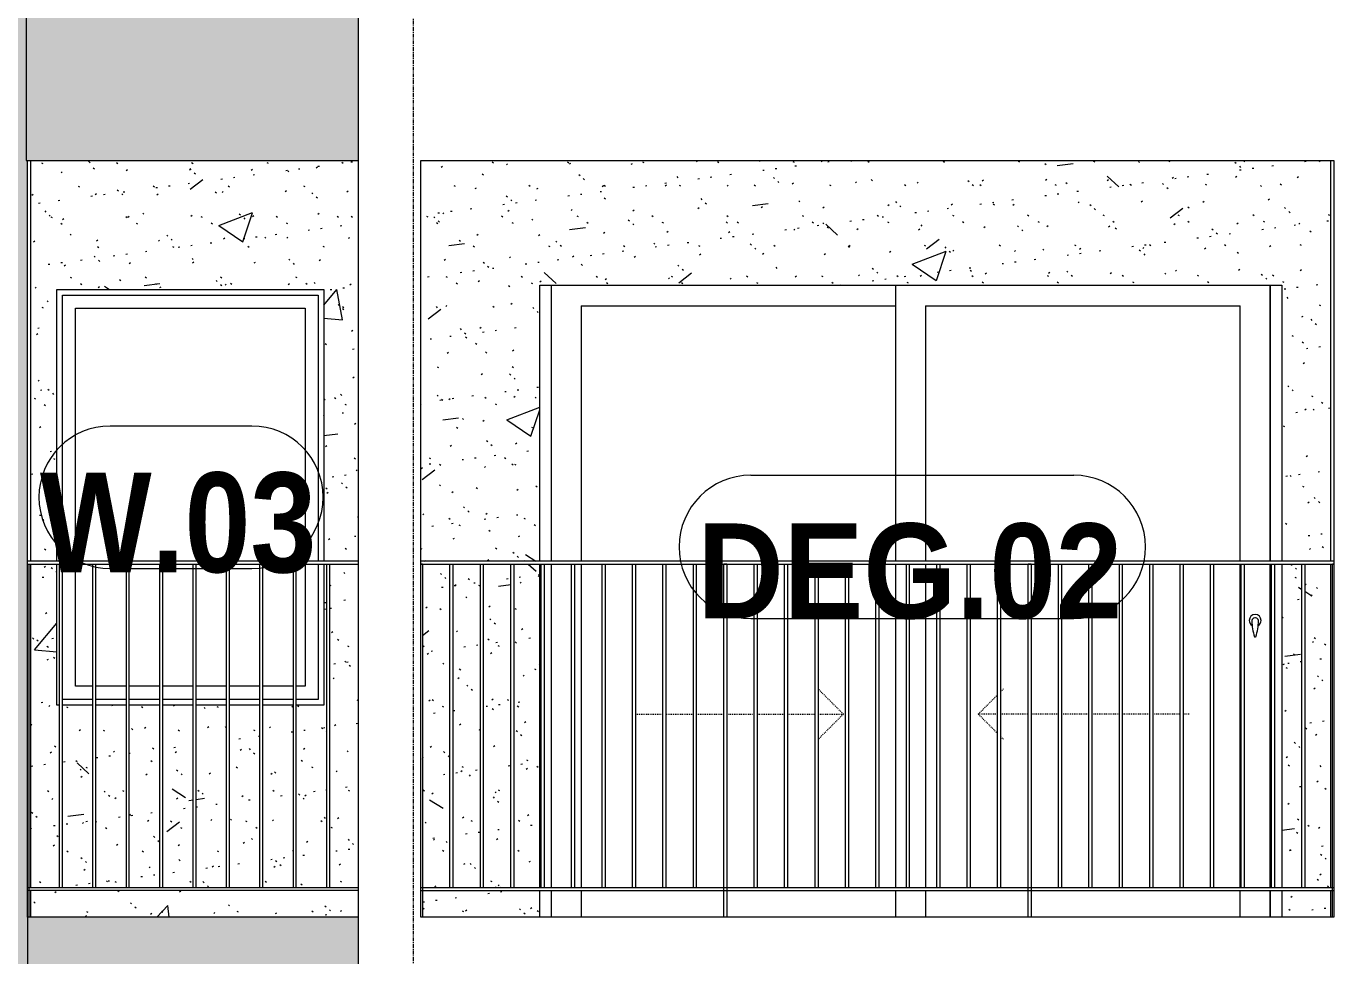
# Model space of a CAD drawing. Header units: millimetres. Extents: x -134153 to 99383, y -5233 to 35400.
# Drawn here: x -62258 to -57853, y 5670 to 8802 of the extents above; entities that cross this region are included whole.
import ezdxf

# ---------------------------------------------------------------- set-up
doc = ezdxf.new("R2010")
doc.units = ezdxf.units.MM
doc.linetypes.add('Dash', pattern=[6, 3, -3])
doc.linetypes.add('Grid Line', pattern=[22.225, 12.7, -3.175, 3.175, -3.175])
for name, color, linetype, lineweight in [('0-1', 7, 'Continuous', 5), ('A-DOOR', 31, 'Continuous', 9), ('A-DOOR-FRAM', 31, 'Continuous', 9), ('A-DOOR-HDLN', 31, 'Dash', 9), ('A-DOOR-IDEN', 31, 'Continuous', 9), ('A-FLOR-HRAL', 11, 'Continuous', 9), ('A-FLOR-HRAL-1', 253, 'Continuous', 9), ('A-GLAZ-1', 253, 'Continuous', 9), ('A-GLAZ-2', 7, 'Continuous', 9), ('A-GLAZ-IDEN', 152, 'Continuous', 9), ('A-WALL', 113, 'Continuous', 9), ('A-WALL-PATT-1', 9, 'Continuous', 9), ('A-WALL-PATT-2', 111, 'Continuous', 5), ('I-WALL', 2, 'Continuous', 9), ('I-WALL-1', 7, 'Continuous', 9), ('S-GRID-1', 1, 'Grid Line', 9)]:
    doc.layers.add(name, color=color, linetype=linetype, lineweight=lineweight)
doc.styles.add('Arial_B_1', font='arialbd_0.ttf', dxfattribs={"width": 0.85, "height": 336})
doc.styles.add('Arial_B_2', font='arialbd_0.ttf', dxfattribs={"width": 0.9, "height": 320})
pattern_1 = [(50, (-81864.4, 1200), (1165.98, -102.01), [121.92, -1341.12]), (355, (-81864.4, 1200), (-225.554, 1222.763), [97.536, -1072.896]), (100.451, (-81767.3, 1191.5), (940.433, 1120.746), [103.616, -1139.776]), (46.184, (-81864.4, 1525.1), (1734.91, -269.074), [182.88, -2011.68]), (96.636, (-81719.9, 1502.7), (1519.38, 1583.54), [155.42, -1709.66]), (351.184, (-81864.4, 1525.1), (1519.39, 1583.52), [146.3, -1609.34]), (21, (-81701.9, 1443.8), (970.332, -654.498), [121.92, -1341.12]), (326, (-81701.9, 1443.8), (395.533, 1178.804), [97.536, -1072.896]), (71.451, (-81621, 1389.3), (1365.87, 524.296), [103.616, -1139.776]), (37.5, (-81864.44, 1200), (19.767, 541.153), [53.645, -1006.246, 53.645, -1035.507, -1076.96]), (37.5, (-81864.44, 1200), (19.767, 541.153), [-2149.043, 53.645, -1023.315]), (7.5, (-81864.44, 1200), (427.646, 641.156), [53.645, -567.334, 53.645, -981.862, -410.464]), (7.5, (-81864.44, 1200), (427.646, 641.156), [-1656.486, 53.645, -356.82]), (327.5, (-82226.95, 1200), (867.782, -36.665), [53.645, -352.755, 53.645, -1214.323, -1682.496]), (327.5, (-82226.95, 1200), (867.782, -36.665), [-1674.368, 53.645, -1628.85]), (317.5, (-82389.5, 1200), (948.028, 162.73), [53.645, -474.675, 53.645, -788.416, -1194.816]), (317.5, (-82389.5, 1200), (948.028, 162.73), [-1370.38, 53.645, -1141.17])]
pattern_2 = [(37.5, (-81864.44, 1200), (-5.1206, 156.61216), [5.364, -118.181, 5.364, -132.812, -132.08]), (37.5, (-81864.44, 1200), (-5.1206, 156.61216), [-261.722, 5.364, -126.716]), (7.5, (-81864.44, 1200), (143.847, 229.3842), [5.364, -61.285, 5.364, -105.989, -42.672]), (7.5, (-81864.44, 1200), (143.847, 229.3842), [-178.003, 5.364, -37.308]), (327.5, (-81964.42, 1200), (253.1176, 0.4601), [5.364, -35.276, 5.364, -140.94, -191.008]), (327.5, (-81964.42, 1200), (253.1176, 0.4601), [-186.944, 5.364, -185.644]), (317.5, (-81964.42, 1200), (244.3381, 71.3376), [5.364, -14.956, 5.364, -90.546, -109.728]), (317.5, (-81964.42, 1200), (244.3381, 71.3376), [-116.23, 5.364, -104.364])]

# ---------------------------------------------------------------- blocks, each defined once
blk = doc.blocks.new('M_Fixed - 900 x 1400-901191-TKCS_MẶT ĐỨNG HƯỚNG BẮC')
at = {"layer": 'A-GLAZ-2'}
for p, q in [((-62135.6, 7896), (-61273.6, 7896)), ((-62135.6, 7000), (-62135.6, 7896)), ((-61273.6, 7896), (-61273.6, 7000)), ((-62091.6, 7852), (-61317.6, 7852)), ((-62091.6, 7000), (-62091.6, 7852)), ((-61317.6, 7852), (-61317.6, 7000)), ((-62091.6, 6578), (-62091.6, 6990)), ((-61317.6, 6990), (-61317.6, 6578)), ((-61273.6, 6990), (-61273.6, 6534)), ((-62032.6, 6578), (-62091.6, 6578)), ((-61920.1, 6578), (-62022.6, 6578)), ((-61807.6, 6578), (-61910.1, 6578)), ((-61695.1, 6578), (-61797.6, 6578)), ((-61582.6, 6578), (-61685.1, 6578)), ((-61470.1, 6578), (-61572.6, 6578)), ((-61357.6, 6578), (-61460.1, 6578)), ((-61317.6, 6578), (-61347.6, 6578)), ((-62032.6, 6534), (-62135.1, 6534)), ((-61920.1, 6534), (-62022.6, 6534)), ((-61807.6, 6534), (-61910.1, 6534)), ((-61695.1, 6534), (-61797.6, 6534)), ((-61582.6, 6534), (-61685.1, 6534)), ((-61470.1, 6534), (-61572.6, 6534)), ((-61357.6, 6534), (-61460.1, 6534)), ((-61273.6, 6534), (-61347.6, 6534))]:
    blk.add_line(p, q, dxfattribs=at)
blk = doc.blocks.new('Railing - 10mm-901206-TKCS_MẶT ĐỨNG HƯỚNG BẮC')
at = {"layer": 'A-FLOR-HRAL-1'}
for p, q in [((-62145.064287, 5900), (-62145.064287, 6990)), ((-62135.064287, 5900), (-62135.064287, 6990))]:
    blk.add_line(p, q, dxfattribs=at)
blk = doc.blocks.new('Railing - 50 x 10mm-901205-TKCS_MẶT ĐỨNG HƯỚNG BẮC')
at = {"layer": 'A-FLOR-HRAL-1'}
for p in [(-62252.564287, 6990), (-62247.564287, 5800)]:
    blk.add_line(p, (-62247.564287, 6990), dxfattribs=at)
blk = doc.blocks.new('Railing - Railing-883269-TKCS_MẶT ĐỨNG HƯỚNG BẮC')
at = {"layer": 'A-FLOR-HRAL-1'}
for p, q in [((-62252.564287, 5900), (-61137.564287, 5900)), ((-61137.564287, 5890), (-62252.564287, 5890))]:
    blk.add_line(p, q, dxfattribs=at)
for name, p in [('Railing - 50 x 10mm-901205-TKCS_MẶT ĐỨNG HƯỚNG BẮC', (0, 0)), ('Railing - 10mm-901206-TKCS_MẶT ĐỨNG HƯỚNG BẮC', (0, 0)), ('Railing - 10mm-901206-TKCS_MẶT ĐỨNG HƯỚNG BẮC', (112.5, 0)), ('Railing - 10mm-901206-TKCS_MẶT ĐỨNG HƯỚNG BẮC', (225, 0)), ('Railing - 10mm-901206-TKCS_MẶT ĐỨNG HƯỚNG BẮC', (337.5, 0)), ('Railing - 10mm-901206-TKCS_MẶT ĐỨNG HƯỚNG BẮC', (450, 0)), ('Railing - 10mm-901206-TKCS_MẶT ĐỨNG HƯỚNG BẮC', (562.5, 0)), ('Railing - 10mm-901206-TKCS_MẶT ĐỨNG HƯỚNG BẮC', (675, 0)), ('Railing - 10mm-901206-TKCS_MẶT ĐỨNG HƯỚNG BẮC', (787.5, 0)), ('Railing - 10mm-901206-TKCS_MẶT ĐỨNG HƯỚNG BẮC', (900, 0))]:
    blk.add_blockref(name, p)
blk = doc.blocks.new('Top Rail Type - Top Rail_Internal_-883270-TKCS_MẶT ĐỨNG HƯỚNG BẮC')
at = {"layer": 'A-FLOR-HRAL-1'}
for p, q in [((-61137.564287, 7000), (-62252.564287, 7000)), ((-62252.564287, 6990), (-61137.564287, 6990))]:
    blk.add_line(p, q, dxfattribs=at)
blk = doc.blocks.new('NCV_TKTC_TANG 2_rvt-1-TKCS_MẶT ĐỨNG HƯỚNG BẮC')
at = {"layer": 'A-WALL-PATT-1'}
h = blk.add_hatch(dxfattribs=at)
h.set_pattern_fill('FP_2', color=256, style=0, pattern_type=2)
h.set_pattern_definition(pattern_1)
h.paths.add_polyline_path([(-61137.6, 5800), (-61137.6, 5890), (-62242.6, 5890), (-62242.6, 5800), (-61149.6, 5800)])
h.paths.add_polyline_path([(-61572.6, 5900), (-61470.1, 5900), (-61470.1, 6515), (-61572.6, 6515), (-61572.6, 6020)])
h.paths.add_polyline_path([(-61685.1, 5900), (-61582.6, 5900), (-61582.6, 6515), (-61685.1, 6515), (-61685.1, 6115.7)])
h.paths.add_polyline_path([(-61695.1, 5900), (-61695.1, 6515), (-61797.6, 6515), (-61797.6, 5900)])
h.paths.add_polyline_path([(-61460.1, 5900), (-61357.6, 5900), (-61357.6, 6515), (-61460.1, 6515), (-61460.1, 5924.3)])
h.paths.add_polyline_path([(-61807.6, 5900), (-61807.6, 6515), (-61910.1, 6515), (-61910.1, 5900)])
h.paths.add_polyline_path([(-62242.6, 5900), (-62145.1, 5900), (-62145.1, 6515), (-62154.6, 6515), (-62154.6, 6990), (-62242.6, 6990), (-62242.6, 6359.1)])
h.paths.add_polyline_path([(-61141.6, 5900), (-61137.6, 5900), (-61137.6, 6990), (-61235.1, 6990), (-61235.1, 5900), (-61164.3, 5900)])
h.paths.add_polyline_path([(-61347.6, 5900), (-61245.1, 5900), (-61245.1, 6990), (-61254.6, 6990), (-61254.6, 6515), (-61347.6, 6515)])
h.paths.add_polyline_path([(-61920.1, 5900), (-61920.1, 6515), (-62022.6, 6515), (-62022.6, 5900)])
h.paths.add_polyline_path([(-62032.6, 5900), (-62032.6, 6515), (-62135.1, 6515), (-62135.1, 5900)])
h.paths.add_polyline_path([(-62154.6, 7000), (-62154.6, 7915), (-61254.6, 7915), (-61254.6, 7000), (-61137.6, 7000), (-61137.6, 8350), (-62242.6, 8350), (-62242.6, 7000)])
h = blk.add_hatch(dxfattribs=at)
h.set_pattern_fill('FP_3', color=256, style=0, pattern_type=2)
h.set_pattern_definition(pattern_2)
h.paths.add_polyline_path([(-61137.6, 5800), (-61137.6, 5890), (-62242.6, 5890), (-62242.6, 5800), (-61149.6, 5800)])
h.paths.add_polyline_path([(-61572.6, 5900), (-61470.1, 5900), (-61470.1, 6515), (-61572.6, 6515), (-61572.6, 6020)])
h.paths.add_polyline_path([(-61685.1, 5900), (-61582.6, 5900), (-61582.6, 6515), (-61685.1, 6515), (-61685.1, 6115.7)])
h.paths.add_polyline_path([(-61695.1, 5900), (-61695.1, 6515), (-61797.6, 6515), (-61797.6, 5900)])
h.paths.add_polyline_path([(-61460.1, 5900), (-61357.6, 5900), (-61357.6, 6515), (-61460.1, 6515), (-61460.1, 5924.3)])
h.paths.add_polyline_path([(-61807.6, 5900), (-61807.6, 6515), (-61910.1, 6515), (-61910.1, 5900)])
h.paths.add_polyline_path([(-62242.6, 5900), (-62145.1, 5900), (-62145.1, 6515), (-62154.6, 6515), (-62154.6, 6990), (-62242.6, 6990), (-62242.6, 6359.1)])
h.paths.add_polyline_path([(-61141.6, 5900), (-61137.6, 5900), (-61137.6, 6990), (-61235.1, 6990), (-61235.1, 5900), (-61164.3, 5900)])
h.paths.add_polyline_path([(-61347.6, 5900), (-61245.1, 5900), (-61245.1, 6990), (-61254.6, 6990), (-61254.6, 6515), (-61347.6, 6515)])
h.paths.add_polyline_path([(-61920.1, 5900), (-61920.1, 6515), (-62022.6, 6515), (-62022.6, 5900)])
h.paths.add_polyline_path([(-62032.6, 5900), (-62032.6, 6515), (-62135.1, 6515), (-62135.1, 5900)])
h.paths.add_polyline_path([(-62154.6, 7000), (-62154.6, 7915), (-61254.6, 7915), (-61254.6, 7000), (-61137.6, 7000), (-61137.6, 8350), (-62242.6, 8350), (-62242.6, 7000)])
h = blk.add_hatch(dxfattribs=at)
h.set_pattern_fill('FP_2', color=256, style=0, pattern_type=2)
h.set_pattern_definition(pattern_1)
h.paths.add_polyline_path([(-58027.6, 5800), (-57862.6, 5800), (-57862.6, 5890), (-58027.6, 5890)])
h.paths.add_polyline_path([(-60891.9, 5800), (-60527.6, 5800), (-60527.6, 5890), (-60922.6, 5890), (-60922.6, 5800), (-60901.2, 5800)])
h.paths.add_polyline_path([(-60820.1, 5900), (-60727.6, 5900), (-60727.6, 6990), (-60820.1, 6990), (-60820.1, 5934.4)])
h.paths.add_polyline_path([(-57862.6, 5900), (-57862.6, 6990), (-57950.1, 6990), (-57950.1, 5900), (-57880.7, 5900)])
h.paths.add_polyline_path([(-60830.1, 5900), (-60830.1, 6990), (-60922.6, 6990), (-60922.6, 5900), (-60847.6, 5900)])
h.paths.add_polyline_path([(-60625.1, 5900), (-60625.1, 6990), (-60717.6, 6990), (-60717.6, 5900)])
h.paths.add_polyline_path([(-60615.1, 5900), (-60527.6, 5900), (-60527.6, 6990), (-60615.1, 6990), (-60615.1, 6190.6)])
h.paths.add_polyline_path([(-58027.6, 5900), (-57960.1, 5900), (-57960.1, 6990), (-58027.6, 6990), (-58027.6, 6516.9)])
h.paths.add_polyline_path([(-58027.6, 7000), (-57862.6, 7000), (-57862.6, 8350), (-60927.6, 8350), (-60927.6, 7000), (-60527.6, 7000), (-60527.6, 7930), (-58027.6, 7930), (-58027.6, 7068.9)])
h = blk.add_hatch(dxfattribs=at)
h.set_pattern_fill('FP_3', color=256, style=0, pattern_type=2)
h.set_pattern_definition(pattern_2)
h.paths.add_polyline_path([(-58027.6, 5800), (-57862.6, 5800), (-57862.6, 5890), (-58027.6, 5890)])
h.paths.add_polyline_path([(-60891.9, 5800), (-60527.6, 5800), (-60527.6, 5890), (-60922.6, 5890), (-60922.6, 5800), (-60901.2, 5800)])
h.paths.add_polyline_path([(-60820.1, 5900), (-60727.6, 5900), (-60727.6, 6990), (-60820.1, 6990), (-60820.1, 5934.4)])
h.paths.add_polyline_path([(-57862.6, 5900), (-57862.6, 6990), (-57950.1, 6990), (-57950.1, 5900), (-57880.7, 5900)])
h.paths.add_polyline_path([(-60830.1, 5900), (-60830.1, 6990), (-60922.6, 6990), (-60922.6, 5900), (-60847.6, 5900)])
h.paths.add_polyline_path([(-60625.1, 5900), (-60625.1, 6990), (-60717.6, 6990), (-60717.6, 5900)])
h.paths.add_polyline_path([(-60615.1, 5900), (-60527.6, 5900), (-60527.6, 6990), (-60615.1, 6990), (-60615.1, 6190.6)])
h.paths.add_polyline_path([(-58027.6, 5900), (-57960.1, 5900), (-57960.1, 6990), (-58027.6, 6990), (-58027.6, 6516.9)])
h.paths.add_polyline_path([(-58027.6, 7000), (-57862.6, 7000), (-57862.6, 8350), (-60927.6, 8350), (-60927.6, 7000), (-60527.6, 7000), (-60527.6, 7930), (-58027.6, 7930), (-58027.6, 7068.9)])
at = {"layer": 'I-WALL-1'}
for p, q in [((-62242.6, 8350), (-62242.6, 7000)), ((-57862.6, 7000), (-57862.6, 8350)), ((-60527.6, 7000), (-60527.6, 7930)), ((-60527.6, 7930), (-58027.6, 7930)), ((-58027.6, 7930), (-58027.6, 7000)), ((-62154.6, 7000), (-62154.6, 7915)), ((-62154.6, 7915), (-61254.6, 7915)), ((-61254.6, 7915), (-61254.6, 7000)), ((-62242.6, 6990), (-62242.6, 5900)), ((-62154.6, 6515), (-62154.6, 6990)), ((-61254.6, 6990), (-61254.6, 6515)), ((-60527.6, 5900), (-60527.6, 6990)), ((-58027.6, 6990), (-58027.6, 5900)), ((-57862.6, 5900), (-57862.6, 6990)), ((-62145.1, 6515), (-62154.6, 6515)), ((-62032.6, 6515), (-62135.1, 6515)), ((-61920.1, 6515), (-62022.6, 6515)), ((-61807.6, 6515), (-61910.1, 6515)), ((-61695.1, 6515), (-61797.6, 6515)), ((-61582.6, 6515), (-61685.1, 6515)), ((-61470.1, 6515), (-61572.6, 6515)), ((-61357.6, 6515), (-61460.1, 6515)), ((-61254.6, 6515), (-61347.6, 6515)), ((-62242.6, 5890), (-62242.6, 5800)), ((-60527.6, 5800), (-60527.6, 5890)), ((-58027.6, 5890), (-58027.6, 5800)), ((-57862.6, 5800), (-57862.6, 5890))]:
    blk.add_line(p, q, dxfattribs=at)
at = {"layer": 'A-FLOR-HRAL-1'}
for name in ['Top Rail Type - Top Rail_Internal_-883270-TKCS_MẶT ĐỨNG HƯỚNG BẮC', 'Railing - Railing-883269-TKCS_MẶT ĐỨNG HƯỚNG BẮC']:
    blk.add_blockref(name, (0, 0), dxfattribs=at)
at = {"layer": 'A-GLAZ-1'}
blk.add_blockref('M_Fixed - 900 x 1400-901191-TKCS_MẶT ĐỨNG HƯỚNG BẮC', (0, 0), dxfattribs=at)
blk = doc.blocks.new('DEG_02-DEG_03 - DEG_02-2500x2400mm-CỬA ĐI 02 CÁNH TRƯỢT-V26-TKCS_MẶT ĐỨNG HƯỚNG BẮC')
at = {"layer": 'A-DOOR'}
for p, q in [((-59327.6, 10400), (-59327.6, 11330)), ((-58067.6, 11330), (-58067.6, 10400)), ((-60387.6, 11260), (-60387.6, 10400)), ((-60387.6, 11260), (-59327.6, 11260)), ((-59227.6, 11260), (-59227.6, 10400)), ((-59227.6, 11260), (-58167.6, 11260)), ((-58167.6, 10400), (-58167.6, 11260)), ((-60387.6, 10390), (-60387.6, 9300)), ((-59327.6, 9300), (-59327.6, 10390)), ((-59227.6, 10390), (-59227.6, 9300)), ((-58167.6, 9300), (-58167.6, 10390)), ((-58067.6, 10390), (-58067.6, 9300)), ((-60387.6, 9290), (-60387.6, 9200)), ((-59327.6, 9200), (-59327.6, 9290)), ((-59227.6, 9290), (-59227.6, 9200)), ((-58167.6, 9200), (-58167.6, 9290)), ((-58067.6, 9290), (-58067.6, 9200))]:
    blk.add_line(p, q, dxfattribs=at)
at = {"layer": 'A-DOOR', "flags": 128}
blk.add_lwpolyline([(-58116.1, 10208.7), (-58116.1, 10208.7), (-58116.1, 10208.7), (-58116.1, 10208.7), (-58116.1, 10208.7), (-58116.1, 10208.7), (-58116.1, 10208.7), (-58116.2, 10208.7), (-58116.2, 10208.7), (-58116.2, 10208.7), (-58116.2, 10208.7), (-58116.3, 10208.7), (-58116.3, 10208.7), (-58116.3, 10208.7), (-58116.4, 10208.7), (-58116.4, 10208.7), (-58116.4, 10208.7), (-58116.5, 10208.7), (-58116.5, 10208.7), (-58116.6, 10208.7), (-58116.6, 10208.7), (-58116.7, 10208.7), (-58116.7, 10208.7), (-58116.8, 10208.7), (-58116.8, 10208.7), (-58116.9, 10208.7), (-58116.9, 10208.7), (-58117, 10208.7), (-58117, 10208.7), (-58117.1, 10208.7), (-58117.1, 10208.7), (-58117.2, 10208.7), (-58117.3, 10208.7), (-58117.3, 10208.7), (-58117.4, 10208.7), (-58117.4, 10208.7), (-58117.5, 10208.7), (-58117.5, 10208.7), (-58117.6, 10208.7), (-58117.7, 10208.7), (-58117.7, 10208.7), (-58117.8, 10208.7), (-58117.8, 10208.7), (-58117.9, 10208.7), (-58118, 10208.7), (-58118, 10208.7), (-58118.1, 10208.7), (-58118.1, 10208.7), (-58118.2, 10208.7), (-58118.2, 10208.7), (-58118.3, 10208.7), (-58118.3, 10208.7), (-58118.4, 10208.7), (-58118.4, 10208.7), (-58118.5, 10208.7), (-58118.5, 10208.7), (-58118.6, 10208.7), (-58118.6, 10208.7), (-58118.7, 10208.7), (-58118.7, 10208.7), (-58118.7, 10208.7), (-58118.8, 10208.7), (-58118.8, 10208.7), (-58118.8, 10208.7), (-58118.9, 10208.7), (-58118.9, 10208.7), (-58118.9, 10208.7), (-58119, 10208.7), (-58119, 10208.7), (-58119, 10208.7), (-58119, 10208.7), (-58119, 10208.7), (-58119, 10208.7), (-58119, 10208.7), (-58119.1, 10208.7), (-58119.1, 10208.7)], dxfattribs=at)
at = {"layer": 'A-DOOR'}
for centre, radius, start, end in [((-58117.6, 10200), 20, 0, 180), ((-58117.6, 10200), 20, 180, 240), ((-58119.1, 10199.2), 9.45, 90, 180), ((-57963.8, 10199.2), 164.8, 180, 199.134), ((-58116.1, 10199.2), 9.45, 0, 90), ((-58271.4, 10199.2), 164.8, 340.866, 0), ((-58117.6, 10200), 20, 300, 0), ((-58117.2, 10146), 2.34, 199.134, 261.031), ((-58117.9, 10146), 2.34, 278.969, 340.866)]:
    blk.add_arc(centre, radius, start, end, dxfattribs=at)
at = {"layer": 'A-DOOR-FRAM'}
for p, q in [((-60487.6, 10400), (-60487.6, 11330)), ((-58067.6, 10400), (-58067.6, 11330)), ((-60487.6, 9300), (-60487.6, 10390)), ((-58067.6, 9300), (-58067.6, 10390)), ((-60487.6, 9200), (-60487.6, 9290)), ((-58067.6, 9200), (-58067.6, 9290))]:
    blk.add_line(p, q, dxfattribs=at)
at = {"layer": 'A-DOOR-HDLN'}
for p, q in [((-59504.8, 9884.2), (-59589.7, 9969.1)), ((-58975.1, 9959.5), (-58965.5, 9969.1)), ((-59050.3, 9884.2), (-58985.1, 9949.5)), ((-60205.1, 9884.2), (-60112.6, 9884.2)), ((-60102.6, 9884.2), (-60010.1, 9884.2)), ((-60000.1, 9884.2), (-59907.6, 9884.2)), ((-59897.6, 9884.2), (-59805.1, 9884.2)), ((-59795.1, 9884.2), (-59702.6, 9884.2)), ((-59692.6, 9884.2), (-59600.1, 9884.2)), ((-59590.1, 9884.2), (-59504.8, 9884.2)), ((-59504.8, 9884.2), (-59589.7, 9799.4)), ((-59050.3, 9884.2), (-58985.1, 9819)), ((-58985.1, 9884.2), (-59050.3, 9884.2)), ((-58882.6, 9884.2), (-58975.1, 9884.2)), ((-58780.1, 9884.2), (-58872.6, 9884.2)), ((-58677.6, 9884.2), (-58770.1, 9884.2)), ((-58575.1, 9884.2), (-58667.6, 9884.2)), ((-58472.6, 9884.2), (-58565.1, 9884.2)), ((-58370.1, 9884.2), (-58462.6, 9884.2)), ((-58340.3, 9884.2), (-58360.1, 9884.2)), ((-58975.1, 9809), (-58965.5, 9799.4))]:
    blk.add_line(p, q, dxfattribs=at)
blk = doc.blocks.new('Railing - 10mm-1251313-TKCS_MẶT ĐỨNG HƯỚNG BẮC')
at = {"layer": 'A-FLOR-HRAL'}
for p, q in [((-60830.064287, 5900), (-60830.064287, 6990)), ((-60820.064287, 6990), (-60820.064287, 5900))]:
    blk.add_line(p, q, dxfattribs=at)
blk = doc.blocks.new('Railing - 50 x 10mm-1251315-TKCS_MẶT ĐỨNG HƯỚNG BẮC')
at = {"layer": 'A-FLOR-HRAL'}
for p, q in [((-59897.564287, 6990), (-59907.564287, 6990)), ((-59907.564287, 5800), (-59907.564287, 6990)), ((-59897.564287, 6990), (-59897.564287, 5800))]:
    blk.add_line(p, q, dxfattribs=at)
blk = doc.blocks.new('Railing - 50 x 10mm-1251311-TKCS_MẶT ĐỨNG HƯỚNG BẮC')
at = {"layer": 'A-FLOR-HRAL'}
for q in [(-60927.564287, 6990), (-60922.564287, 5800)]:
    blk.add_line((-60922.564287, 6990), q, dxfattribs=at)
blk = doc.blocks.new('Railing - 50 x 10mm-V55-TKCS_MẶT ĐỨNG HƯỚNG BẮC')
at = {"layer": 'A-FLOR-HRAL'}
for p in [(-57852.564287, 6990), (-57857.564287, 5800)]:
    blk.add_line(p, (-57857.564287, 6990), dxfattribs=at)
blk = doc.blocks.new('Railing - Railing-1235163-TKCS_MẶT ĐỨNG HƯỚNG BẮC')
at = {"layer": 'A-FLOR-HRAL'}
for p, q in [((-60927.564287, 5900), (-57852.564287, 5900)), ((-60927.564287, 5890), (-57852.564287, 5890))]:
    blk.add_line(p, q, dxfattribs=at)
for name, p in [('Railing - 50 x 10mm-1251311-TKCS_MẶT ĐỨNG HƯỚNG BẮC', (0, 0)), ('Railing - 10mm-1251313-TKCS_MẶT ĐỨNG HƯỚNG BẮC', (0, 0)), ('Railing - 10mm-1251313-TKCS_MẶT ĐỨNG HƯỚNG BẮC', (102.5, 0)), ('Railing - 10mm-1251313-TKCS_MẶT ĐỨNG HƯỚNG BẮC', (205, 0)), ('Railing - 10mm-1251313-TKCS_MẶT ĐỨNG HƯỚNG BẮC', (307.5, 0)), ('Railing - 10mm-1251313-TKCS_MẶT ĐỨNG HƯỚNG BẮC', (410, 0)), ('Railing - 10mm-1251313-TKCS_MẶT ĐỨNG HƯỚNG BẮC', (512.5, 0)), ('Railing - 10mm-1251313-TKCS_MẶT ĐỨNG HƯỚNG BẮC', (615, 0)), ('Railing - 10mm-1251313-TKCS_MẶT ĐỨNG HƯỚNG BẮC', (717.5, 0)), ('Railing - 10mm-1251313-TKCS_MẶT ĐỨNG HƯỚNG BẮC', (820, 0)), ('Railing - 50 x 10mm-1251315-TKCS_MẶT ĐỨNG HƯỚNG BẮC', (0, 0)), ('Railing - 10mm-1251313-TKCS_MẶT ĐỨNG HƯỚNG BẮC', (1025, 0)), ('Railing - 10mm-1251313-TKCS_MẶT ĐỨNG HƯỚNG BẮC', (1127.5, 0)), ('Railing - 10mm-1251313-TKCS_MẶT ĐỨNG HƯỚNG BẮC', (1230, 0)), ('Railing - 10mm-1251313-TKCS_MẶT ĐỨNG HƯỚNG BẮC', (1332.5, 0)), ('Railing - 10mm-1251313-TKCS_MẶT ĐỨNG HƯỚNG BẮC', (1435, 0)), ('Railing - 10mm-1251313-TKCS_MẶT ĐỨNG HƯỚNG BẮC', (1537.5, 0)), ('Railing - 10mm-1251313-TKCS_MẶT ĐỨNG HƯỚNG BẮC', (1640, 0)), ('Railing - 10mm-1251313-TKCS_MẶT ĐỨNG HƯỚNG BẮC', (1742.5, 0)), ('Railing - 10mm-1251313-TKCS_MẶT ĐỨNG HƯỚNG BẮC', (1845, 0)), ('Railing - 50 x 10mm-1251315-TKCS_MẶT ĐỨNG HƯỚNG BẮC', (1025, 0)), ('Railing - 10mm-1251313-TKCS_MẶT ĐỨNG HƯỚNG BẮC', (2050, 0)), ('Railing - 10mm-1251313-TKCS_MẶT ĐỨNG HƯỚNG BẮC', (2152.5, 0)), ('Railing - 10mm-1251313-TKCS_MẶT ĐỨNG HƯỚNG BẮC', (2255, 0)), ('Railing - 10mm-1251313-TKCS_MẶT ĐỨNG HƯỚNG BẮC', (2357.5, 0)), ('Railing - 10mm-1251313-TKCS_MẶT ĐỨNG HƯỚNG BẮC', (2460, 0)), ('Railing - 10mm-1251313-TKCS_MẶT ĐỨNG HƯỚNG BẮC', (2562.5, 0)), ('Railing - 10mm-1251313-TKCS_MẶT ĐỨNG HƯỚNG BẮC', (2665, 0)), ('Railing - 10mm-1251313-TKCS_MẶT ĐỨNG HƯỚNG BẮC', (2767.5, 0)), ('Railing - 10mm-1251313-TKCS_MẶT ĐỨNG HƯỚNG BẮC', (2870, 0)), ('Railing - 50 x 10mm-V55-TKCS_MẶT ĐỨNG HƯỚNG BẮC', (0, 0))]:
    blk.add_blockref(name, p)
blk = doc.blocks.new('Top Rail Type - Top Rail_Internal_-1235170-TKCS_MẶT ĐỨNG HƯỚNG BẮC')
at = {"layer": 'A-FLOR-HRAL'}
for p, q in [((-57852.564287, 7000), (-60927.564287, 7000)), ((-60927.564287, 6990), (-57852.564287, 6990))]:
    blk.add_line(p, q, dxfattribs=at)
blk = doc.blocks.new('STN_Door Tag - STN_Door Tag-1788670-TKCS_MẶT ĐỨNG HƯỚNG BẮC')
at = {"layer": 'A-DOOR-IDEN'}
for p, q in [((-102166.7, 10689.1), (-101078.6, 10689.1)), ((-102166.7, 10206.1), (-101078.6, 10206.1))]:
    blk.add_line(p, q, dxfattribs=at)
for centre, start, end in [((-102166.7, 10447.6), 90, 270), ((-101078.6, 10447.6), 270, 90)]:
    blk.add_arc(centre, 241.5, start, end, dxfattribs=at)
blk = doc.blocks.new('SSA-WINDOW TAG - 10-2062020-TKCS_MẶT ĐỨNG HƯỚNG BẮC')
at = {"layer": 'A-GLAZ-IDEN'}
for p, q in [((-121345.064287, 10854.4), (-121822.564287, 10854.4)), ((-121822.564287, 10374.4), (-121345.064287, 10374.4))]:
    blk.add_line(p, q, dxfattribs=at)
for centre, start, end in [((-121822.564287, 10614.4), 90, 270), ((-121345.064287, 10614.4), 270, 90)]:
    blk.add_arc(centre, 240, start, end, dxfattribs=at)

msp = doc.modelspace()

# ---------------------------------------------------------------- hatches: boundary and pattern name
at = {"layer": 'A-WALL-PATT-2'}
h = msp.add_hatch(color=256, dxfattribs=at)
h.paths.add_polyline_path([(-64723.8, 5600), (-62252.6, 5600), (-62252.6, 8350), (-62257.6, 8350), (-62257.6, 8950), (-65842.6, 8950), (-65842.6, 5600), (-65718.7, 5600)])
h.paths.add_polyline_path([(-64811.6, 6514.4), (-64852.6, 6514.4), (-64852.6, 7914.4), (-63452.6, 7914.4), (-63452.6, 6514.4), (-64723.8, 6514.4)])
for points in [[(-62252.6, 8350), (-61137.6, 8350), (-61137.6, 8950), (-62257.6, 8950), (-62257.6, 8350)], [(-62252.6, 5550), (-61137.6, 5550), (-61137.6, 5800), (-62252.6, 5800)]]:
    msp.add_hatch(color=256, dxfattribs=at).paths.add_polyline_path(points)

# ---------------------------------------------------------------- linework, layer by layer
at = {"layer": 'A-WALL'}
for p, q in [((-61137.6, 5550), (-61137.6, 29350)), ((-62252.6, 5800), (-62252.6, 8350)), ((-60927.6, 5800), (-60927.6, 8350)), ((-60927.6, 8350), (-57852.6, 8350)), ((-57852.6, 8350), (-57852.6, 5800)), ((-57852.6, 5800), (-60927.6, 5800))]:
    msp.add_line(p, q, dxfattribs=at)
at = {"layer": 'I-WALL'}
for p, q in [((-62257.6, 8950), (-62257.6, 8350)), ((-62257.6, 8350), (-61137.6, 8350)), ((-61137.6, 5800), (-62252.6, 5800)), ((-62252.6, 5800), (-62252.6, 5550))]:
    msp.add_line(p, q, dxfattribs=at)
at = {"layer": 'S-GRID-1'}
msp.add_line((-60952.6, 207.3), (-60952.6, 30285.9), dxfattribs=at)

# ---------------------------------------------------------------- block references
at = {"layer": '0-1'}
msp.add_blockref('NCV_TKTC_TANG 2_rvt-1-TKCS_MẶT ĐỨNG HƯỚNG BẮC', (0, 0), dxfattribs=at)
at = {"layer": 'A-DOOR'}
msp.add_blockref('DEG_02-DEG_03 - DEG_02-2500x2400mm-CỬA ĐI 02 CÁNH TRƯỢT-V26-TKCS_MẶT ĐỨNG HƯỚNG BẮC', (0, -3400), dxfattribs=at)
at = {"layer": 'A-DOOR-IDEN'}
msp.add_blockref('STN_Door Tag - STN_Door Tag-1788670-TKCS_MẶT ĐỨNG HƯỚNG BẮC', (42350, -3400), dxfattribs=at)
at = {"layer": 'A-FLOR-HRAL'}
for name in ['Top Rail Type - Top Rail_Internal_-1235170-TKCS_MẶT ĐỨNG HƯỚNG BẮC', 'Railing - Railing-1235163-TKCS_MẶT ĐỨNG HƯỚNG BẮC']:
    msp.add_blockref(name, (0, 0), dxfattribs=at)
at = {"layer": 'A-GLAZ-IDEN'}
msp.add_blockref('SSA-WINDOW TAG - 10-2062020-TKCS_MẶT ĐỨNG HƯỚNG BẮC', (59848, -3399.4), dxfattribs=at)

# ---------------------------------------------------------------- texts
at = {"layer": 'A-DOOR-IDEN', "insert": (-59280.8, 6964.6), "char_height": 320, "width": 1467.36, "attachment_point": 5, "line_spacing_factor": 0.936439, "style": 'Arial_B_2'}
msp.add_mtext('\\pt7.2,14.4,21.6,28.8,36,43.2,50.4,57.6,64.8,72,79.2,86.4,93.6,100.8,108,115.2,122.4,129.6,136.8,144,151.2,158.4,165.6,172.8,180,187.2,194.4,201.6,208.8,216,223.2,230.4;DEG.02', dxfattribs=at)
at = {"layer": 'A-GLAZ-IDEN', "insert": (-61745.8, 7127.7), "char_height": 336, "width": 962.88, "attachment_point": 5, "line_spacing_factor": 0.936439, "style": 'Arial_B_1'}
msp.add_mtext('\\pt6.80064,13.60128,20.39856,27.1992,33.99984,40.80048,47.60112,54.3984,61.19904,67.99968,74.80032,81.60096,88.4016,95.19888,101.99952,108.80016,115.6008,122.40144,129.19872,135.99936,142.8,149.60064,156.40128,163.19856,169.9992,176.79984,183.60048,190.40112,197.1984,203.99904,210.79968,217.60032;W.03', dxfattribs=at)

doc.saveas('drawing.dxf')
